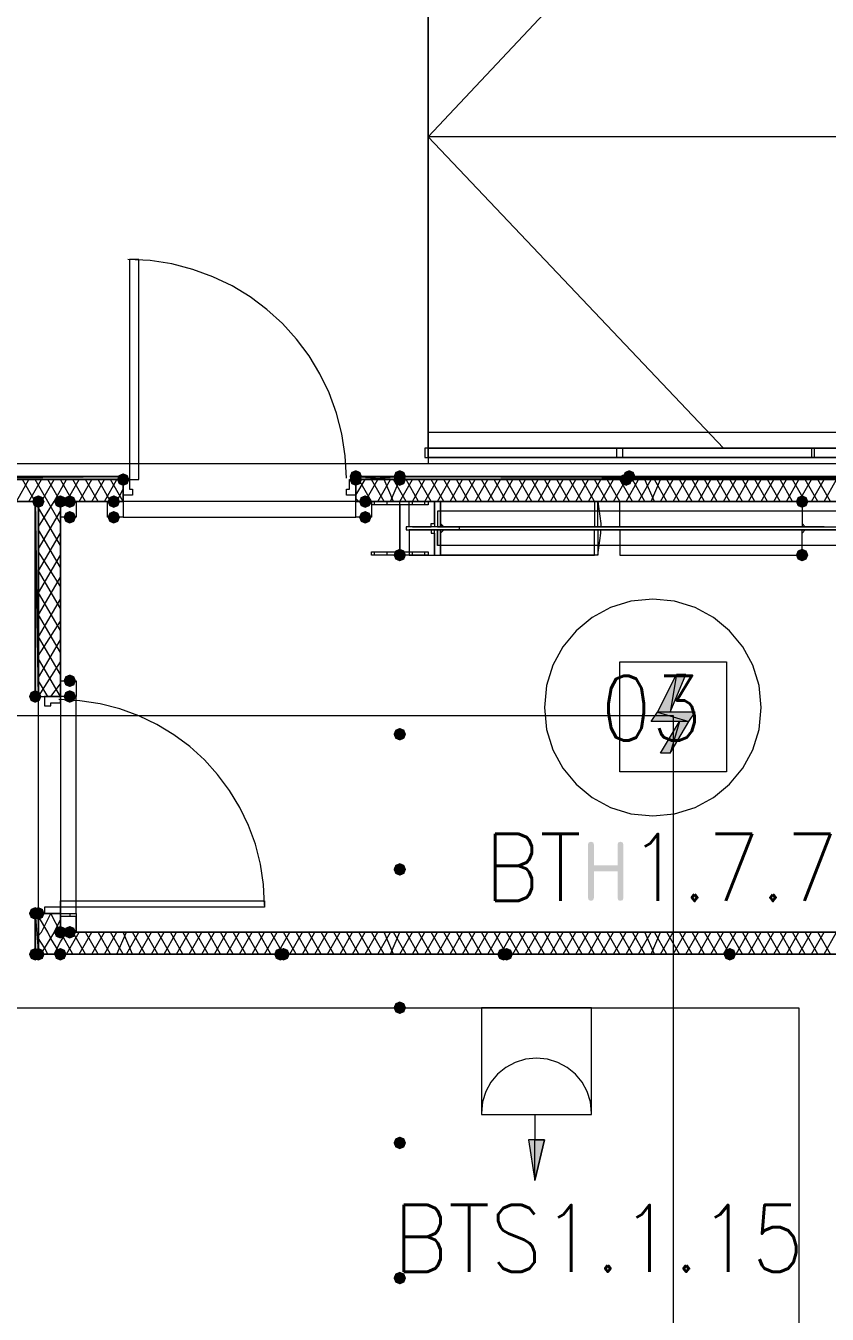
# Model space of a CAD drawing. Header units: millimetres. Extents: x 0 to 420, y 0 to 297.
# Drawn here: x 369.23 to 380.03, y 211.26 to 228.62 of the extents above; entities that cross this region are included whole.
import ezdxf

# ---------------------------------------------------------------- set-up
doc = ezdxf.new("R2010")
doc.units = ezdxf.units.MM
doc.styles.get("Standard").update_dxf_attribs({"font": 'STANDARD'})

msp = doc.modelspace()

# ---------------------------------------------------------------- hatches: boundary and pattern name
for color, points in [(254, [(373.761, 222.546333), (373.736129, 222.486537), (373.676333, 222.461667), (373.616537, 222.486537), (373.591667, 222.546333), (373.616537, 222.606129), (373.676333, 222.631), (373.736129, 222.606129)]), (254, [(374.353667, 222.546333), (374.328796, 222.486537), (374.269, 222.461667), (374.209204, 222.486537), (374.184333, 222.546333), (374.209204, 222.606129), (374.269, 222.631), (374.328796, 222.606129)]), (254, [(374.353667, 222.546333), (374.328796, 222.486537), (374.269, 222.461667), (374.209204, 222.486537), (374.184333, 222.546333), (374.209204, 222.606129), (374.269, 222.631), (374.328796, 222.606129)]), (254, [(377.444, 222.546333), (377.419129, 222.486537), (377.359333, 222.461667), (377.299537, 222.486537), (377.274667, 222.546333), (377.299537, 222.606129), (377.359333, 222.631), (377.419129, 222.606129)]), (254, [(370.628333, 222.504), (370.603462, 222.444204), (370.543667, 222.419333), (370.483871, 222.444204), (370.459, 222.504), (370.483871, 222.563796), (370.543667, 222.588667), (370.603462, 222.563796)]), (254, [(370.628333, 222.504), (370.603462, 222.444204), (370.543667, 222.419333), (370.483871, 222.444204), (370.459, 222.504), (370.483871, 222.563796), (370.543667, 222.588667), (370.603462, 222.563796)]), (254, [(373.761, 222.504), (373.736129, 222.444204), (373.676333, 222.419333), (373.616537, 222.444204), (373.591667, 222.504), (373.616537, 222.563796), (373.676333, 222.588667), (373.736129, 222.563796)]), (254, [(374.353667, 222.504), (374.328796, 222.444204), (374.269, 222.419333), (374.209204, 222.444204), (374.184333, 222.504), (374.209204, 222.563796), (374.269, 222.588667), (374.328796, 222.563796)]), (254, [(374.353667, 222.504), (374.328796, 222.444204), (374.269, 222.419333), (374.209204, 222.444204), (374.184333, 222.504), (374.209204, 222.563796), (374.269, 222.588667), (374.328796, 222.563796)]), (254, [(377.401667, 222.504), (377.376796, 222.444204), (377.317, 222.419333), (377.257204, 222.444204), (377.232333, 222.504), (377.257204, 222.563796), (377.317, 222.588667), (377.376796, 222.563796)]), (254, [(369.485333, 222.207667), (369.460462, 222.147871), (369.400667, 222.123), (369.340871, 222.147871), (369.316, 222.207667), (369.340871, 222.267462), (369.400667, 222.292333), (369.460462, 222.267463)]), (254, [(369.485333, 222.207667), (369.460462, 222.147871), (369.400667, 222.123), (369.340871, 222.147871), (369.316, 222.207667), (369.340871, 222.267462), (369.400667, 222.292333), (369.460462, 222.267463)]), (7, [(369.781667, 222.207667), (369.756796, 222.147871), (369.697, 222.123), (369.637204, 222.147871), (369.612333, 222.207667), (369.637204, 222.267462), (369.697, 222.292333), (369.756796, 222.267463)]), (7, [(369.908667, 222.207667), (369.883796, 222.147871), (369.824, 222.123), (369.764204, 222.147871), (369.739333, 222.207667), (369.764204, 222.267462), (369.824, 222.292333), (369.883796, 222.267463)]), (7, [(370.501333, 222.207667), (370.476462, 222.147871), (370.416667, 222.123), (370.356871, 222.147871), (370.332, 222.207667), (370.356871, 222.267462), (370.416667, 222.292333), (370.476462, 222.267463)]), (7, [(373.888, 222.207667), (373.863129, 222.147871), (373.803333, 222.123), (373.743538, 222.147871), (373.718667, 222.207667), (373.743537, 222.267462), (373.803333, 222.292333), (373.863129, 222.267463)]), (7, [(379.772333, 222.207667), (379.747462, 222.147871), (379.687667, 222.123), (379.627871, 222.147871), (379.603, 222.207667), (379.627871, 222.267462), (379.687667, 222.292333), (379.747462, 222.267463)]), (7, [(369.908667, 221.996), (369.883796, 221.936204), (369.824, 221.911333), (369.764204, 221.936204), (369.739333, 221.996), (369.764204, 222.055796), (369.824, 222.080667), (369.883796, 222.055796)]), (7, [(370.501333, 221.996), (370.476462, 221.936204), (370.416667, 221.911333), (370.356871, 221.936204), (370.332, 221.996), (370.356871, 222.055796), (370.416667, 222.080667), (370.476462, 222.055796)]), (7, [(373.888, 221.996), (373.863129, 221.936204), (373.803333, 221.911333), (373.743538, 221.936204), (373.718667, 221.996), (373.743537, 222.055796), (373.803333, 222.080667), (373.863129, 222.055796)]), (98, [(375.158, 221.869), (375.115667, 221.869)]), (7, [(374.353667, 221.488), (374.328796, 221.428204), (374.269, 221.403333), (374.209204, 221.428204), (374.184333, 221.488), (374.209204, 221.547796), (374.269, 221.572667), (374.328796, 221.547796)]), (7, [(379.772333, 221.488), (379.747462, 221.428204), (379.687667, 221.403333), (379.627871, 221.428204), (379.603, 221.488), (379.627871, 221.547796), (379.687667, 221.572667), (379.747462, 221.547796)]), (7, [(369.908667, 219.794667), (369.883796, 219.734871), (369.824, 219.71), (369.764204, 219.734871), (369.739333, 219.794667), (369.764204, 219.854462), (369.824, 219.879333), (369.883796, 219.854463)]), (254, [(369.443, 219.583), (369.418129, 219.523204), (369.358333, 219.498333), (369.298537, 219.523204), (369.273667, 219.583), (369.298537, 219.642796), (369.358333, 219.667667), (369.418129, 219.642796)]), (7, [(369.908667, 219.583), (369.883796, 219.523204), (369.824, 219.498333), (369.764204, 219.523204), (369.739333, 219.583), (369.764204, 219.642796), (369.824, 219.667667), (369.883796, 219.642796)]), (7, [(374.353667, 219.075), (374.328796, 219.015204), (374.269, 218.990333), (374.209204, 219.015204), (374.184333, 219.075), (374.209204, 219.134796), (374.269, 219.159667), (374.328796, 219.134796)]), (7, [(376.803707, 216.87102), (376.803707, 217.5876), (376.813698, 217.617365), (376.843946, 217.627287), (376.873712, 217.617365), (376.883634, 217.5876), (376.883634, 217.308685), (377.201685, 217.308685), (377.201685, 217.5876), (377.211607, 217.617365), (377.241372, 217.627287), (377.271414, 217.617365), (377.281611, 217.5876), (377.281611, 216.87102), (377.271414, 216.841254), (377.241372, 216.831332), (377.211607, 216.841254), (377.201685, 216.87102), (377.201685, 217.22931), (376.883634, 217.22931), (376.883634, 216.87102), (376.873712, 216.841254), (376.843946, 216.831332), (376.813698, 216.841254)]), (7, [(374.353667, 217.254667), (374.328796, 217.194871), (374.269, 217.17), (374.209204, 217.194871), (374.184333, 217.254667), (374.209204, 217.314462), (374.269, 217.339333), (374.328796, 217.314463)]), (254, [(369.443, 216.662), (369.418129, 216.602204), (369.358333, 216.577333), (369.298537, 216.602204), (369.273667, 216.662), (369.298537, 216.721796), (369.358333, 216.746667), (369.418129, 216.721796)]), (254, [(369.485333, 216.662), (369.460462, 216.602204), (369.400667, 216.577333), (369.340871, 216.602204), (369.316, 216.662), (369.340871, 216.721796), (369.400667, 216.746667), (369.460462, 216.721796)]), (7, [(369.781667, 216.408), (369.756796, 216.348204), (369.697, 216.323333), (369.637204, 216.348204), (369.612333, 216.408), (369.637204, 216.467796), (369.697, 216.492667), (369.756796, 216.467796)]), (7, [(369.781667, 216.408), (369.756796, 216.348204), (369.697, 216.323333), (369.637204, 216.348204), (369.612333, 216.408), (369.637204, 216.467796), (369.697, 216.492667), (369.756796, 216.467796)]), (7, [(369.908667, 216.408), (369.883796, 216.348204), (369.824, 216.323333), (369.764204, 216.348204), (369.739333, 216.408), (369.764204, 216.467796), (369.824, 216.492667), (369.883796, 216.467796)]), (254, [(369.443, 216.111667), (369.418129, 216.051871), (369.358333, 216.027), (369.298537, 216.051871), (369.273667, 216.111667), (369.298537, 216.171462), (369.358333, 216.196333), (369.418129, 216.171463)]), (254, [(369.443, 216.111667), (369.418129, 216.051871), (369.358333, 216.027), (369.298537, 216.051871), (369.273667, 216.111667), (369.298537, 216.171462), (369.358333, 216.196333), (369.418129, 216.171463)]), (254, [(369.485333, 216.111667), (369.460462, 216.051871), (369.400667, 216.027), (369.340871, 216.051871), (369.316, 216.111667), (369.340871, 216.171462), (369.400667, 216.196333), (369.460462, 216.171463)]), (254, [(369.781667, 216.111667), (369.756796, 216.051871), (369.697, 216.027), (369.637204, 216.051871), (369.612333, 216.111667), (369.637204, 216.171462), (369.697, 216.196333), (369.756796, 216.171463)]), (254, [(369.781667, 216.111667), (369.756796, 216.051871), (369.697, 216.027), (369.637204, 216.051871), (369.612333, 216.111667), (369.637204, 216.171462), (369.697, 216.196333), (369.756796, 216.171463)]), (254, [(372.745, 216.111667), (372.720129, 216.051871), (372.660333, 216.027), (372.600537, 216.051871), (372.575667, 216.111667), (372.600537, 216.171462), (372.660333, 216.196333), (372.720129, 216.171463)]), (254, [(372.787333, 216.111667), (372.762462, 216.051871), (372.702667, 216.027), (372.642871, 216.051871), (372.618, 216.111667), (372.642871, 216.171462), (372.702667, 216.196333), (372.762462, 216.171463)]), (254, [(375.750667, 216.111667), (375.725796, 216.051871), (375.666, 216.027), (375.606204, 216.051871), (375.581333, 216.111667), (375.606204, 216.171462), (375.666, 216.196333), (375.725796, 216.171463)]), (254, [(375.793, 216.111667), (375.768129, 216.051871), (375.708333, 216.027), (375.648537, 216.051871), (375.623667, 216.111667), (375.648537, 216.171462), (375.708333, 216.196333), (375.768129, 216.171463)]), (254, [(378.798667, 216.111667), (378.773796, 216.051871), (378.714, 216.027), (378.654204, 216.051871), (378.629333, 216.111667), (378.654204, 216.171462), (378.714, 216.196333), (378.773796, 216.171463)]), (254, [(378.798667, 216.111667), (378.773796, 216.051871), (378.714, 216.027), (378.654204, 216.051871), (378.629333, 216.111667), (378.654204, 216.171462), (378.714, 216.196333), (378.773796, 216.171463)]), (7, [(374.353667, 215.392), (374.328796, 215.332204), (374.269, 215.307333), (374.209204, 215.332204), (374.184333, 215.392), (374.209204, 215.451796), (374.269, 215.476667), (374.328796, 215.451796)]), (7, [(374.353667, 213.571667), (374.328796, 213.511871), (374.269, 213.487), (374.209204, 213.511871), (374.184333, 213.571667), (374.209204, 213.631462), (374.269, 213.656333), (374.328796, 213.631463)]), (7, [(374.353667, 211.751333), (374.328796, 211.691537), (374.269, 211.666667), (374.209204, 211.691537), (374.184333, 211.751333), (374.209204, 211.811129), (374.269, 211.836), (374.328796, 211.811129)])]:
    msp.add_hatch(color=color).paths.add_polyline_path(points, flags=0)
h = msp.add_hatch(color=7)
h.paths.add_polyline_path([(370.543667, 222.546333), (365.675333, 222.546333), (370.543667, 222.504)], flags=0)
h.paths.add_polyline_path([(365.675333, 222.546333), (370.543667, 222.504), (365.675333, 222.504)], flags=0)
h = msp.add_hatch(color=7)
h.paths.add_polyline_path([(374.269, 222.546333), (373.676333, 222.546333), (374.269, 222.504)], flags=0)
h.paths.add_polyline_path([(373.676333, 222.546333), (374.269, 222.504), (373.676333, 222.504)], flags=0)
h = msp.add_hatch(color=7)
h.paths.add_polyline_path([(386.503333, 222.546333), (374.269, 222.546333), (386.503333, 222.504)], flags=0)
h.paths.add_polyline_path([(374.269, 222.546333), (386.503333, 222.504), (374.269, 222.504)], flags=0)
h = msp.add_hatch(color=7)
h.paths.add_polyline_path([(369.400667, 222.207667), (369.358333, 222.207667), (369.400667, 219.583)], flags=0)
h.paths.add_polyline_path([(369.358333, 222.207667), (369.400667, 219.583), (369.358333, 219.583)], flags=0)
h = msp.add_hatch(color=98)
h.paths.add_polyline_path([(374.819333, 222.207667), (374.819333, 221.953667)], flags=0)
h.paths.add_polyline_path([(374.819333, 221.953667), (374.819333, 222.207667)], flags=0)
h = msp.add_hatch(color=98)
h.paths.add_polyline_path([(374.819333, 221.953667), (374.819333, 221.911333)], flags=0)
h.paths.add_polyline_path([(374.819333, 221.911333), (374.819333, 221.953667)], flags=0)
h = msp.add_hatch(color=98)
h.paths.add_polyline_path([(374.861667, 221.869), (374.819333, 221.911333)], flags=0)
h.paths.add_polyline_path([(374.819333, 221.911333), (374.861667, 221.869), (374.819333, 221.869)], flags=0)
h = msp.add_hatch(color=98)
h.paths.add_polyline_path([(375.115667, 221.869), (374.819333, 221.869)], flags=0)
h.paths.add_polyline_path([(375.115667, 221.869), (374.819333, 221.869), (374.861667, 221.869)], flags=0)
h = msp.add_hatch(color=98)
h.paths.add_polyline_path([(374.819333, 221.869), (375.158, 221.869)], flags=0)
h.paths.add_polyline_path([(375.158, 221.869), (374.819333, 221.869)], flags=0)
h.paths.add_polyline_path([(375.158, 221.869), (374.819333, 221.869)], flags=0)
h.paths.add_polyline_path([(374.819333, 221.869), (375.158, 221.869)], flags=0)
h.paths.add_polyline_path([(375.158, 221.869), (374.819333, 221.869)], flags=0)
h.paths.add_polyline_path([(375.158, 221.869), (374.819333, 221.869)], flags=0)
h.paths.add_polyline_path([(374.819333, 221.869), (375.158, 221.869)], flags=0)
h.paths.add_polyline_path([(375.158, 221.869), (374.819333, 221.869)], flags=0)
h.paths.add_polyline_path([(375.158, 221.869), (374.819333, 221.869)], flags=0)
h.paths.add_polyline_path([(374.819333, 221.869), (375.158, 221.869)], flags=0)
h.paths.add_polyline_path([(375.158, 221.869), (374.819333, 221.869)], flags=0)
h.paths.add_polyline_path([(375.158, 221.869), (374.819333, 221.869)], flags=0)
h = msp.add_hatch(color=98)
h.paths.add_polyline_path([(374.819333, 221.826667), (375.158, 221.826667)], flags=0)
h.paths.add_polyline_path([(375.158, 221.826667), (374.819333, 221.826667)], flags=0)
h.paths.add_polyline_path([(375.158, 221.826667), (374.819333, 221.826667)], flags=0)
h.paths.add_polyline_path([(374.819333, 221.826667), (375.158, 221.826667)], flags=0)
h.paths.add_polyline_path([(375.158, 221.826667), (374.819333, 221.826667)], flags=0)
h.paths.add_polyline_path([(375.158, 221.826667), (374.819333, 221.826667)], flags=0)
h.paths.add_polyline_path([(374.819333, 221.826667), (375.158, 221.826667)], flags=0)
h.paths.add_polyline_path([(375.158, 221.826667), (374.819333, 221.826667)], flags=0)
h.paths.add_polyline_path([(375.158, 221.826667), (374.819333, 221.826667)], flags=0)
h.paths.add_polyline_path([(374.819333, 221.826667), (375.158, 221.826667)], flags=0)
h.paths.add_polyline_path([(375.158, 221.826667), (374.819333, 221.826667)], flags=0)
h.paths.add_polyline_path([(375.158, 221.826667), (374.819333, 221.826667)], flags=0)
h = msp.add_hatch(color=98)
h.paths.add_polyline_path([(374.861667, 221.826667), (374.819333, 221.826667)], flags=0)
h.paths.add_polyline_path([(374.861667, 221.826667), (374.819333, 221.826667), (375.115667, 221.826667)], flags=0)
h = msp.add_hatch(color=98)
h.paths.add_polyline_path([(374.819333, 221.784333), (374.819333, 221.742)], flags=0)
h.paths.add_polyline_path([(374.819333, 221.742), (374.819333, 221.784333)], flags=0)
h = msp.add_hatch(color=98)
h.paths.add_polyline_path([(375.115667, 221.869), (375.158, 221.869)], flags=0)
h.paths.add_polyline_path([(375.158, 221.869), (375.115667, 221.869)], flags=0)
h = msp.add_hatch(color=98)
h.paths.add_polyline_path([(375.115667, 221.826667), (375.158, 221.826667)], flags=0)
h.paths.add_polyline_path([(375.158, 221.826667), (375.115667, 221.826667)], flags=0)
h.paths.add_polyline_path([(375.158, 221.826667), (375.115667, 221.826667)], flags=0)
h = msp.add_hatch(color=98)
h.paths.add_polyline_path([(374.819333, 221.742), (374.819333, 221.488)], flags=0)
h.paths.add_polyline_path([(374.819333, 221.488), (374.819333, 221.742)], flags=0)
h = msp.add_hatch(color=1)
h.paths.add_polyline_path([(378.121334, 219.879332), (377.994334, 219.879332), (377.909667, 219.371332)], flags=0)
h.paths.add_polyline_path([(377.994334, 219.879332), (377.909667, 219.371332), (377.740334, 219.371332)], flags=0)
h = msp.add_hatch(color=1)
h.paths.add_polyline_path([(378.248334, 219.371332), (377.740334, 219.371332), (378.163667, 219.244332)], flags=0)
h.paths.add_polyline_path([(377.740334, 219.371332), (378.163667, 219.244332), (377.655667, 219.244332)], flags=0)
h = msp.add_hatch(color=1)
h.paths.add_polyline_path([(378.163667, 219.244332), (378.036667, 219.244332), (377.909667, 218.820999)], flags=0)
h.paths.add_polyline_path([(378.036667, 219.244332), (377.909667, 218.820999), (377.782667, 218.820999)], flags=0)
h = msp.add_hatch(color=7)
h.paths.add_polyline_path([(369.400667, 216.662), (369.358333, 216.662), (369.400667, 216.111667)], flags=0)
h.paths.add_polyline_path([(369.358333, 216.662), (369.400667, 216.111667), (369.358333, 216.111667)], flags=0)
h = msp.add_hatch(color=7)
h.paths.add_polyline_path([(369.697, 216.111667), (386.207, 216.111667)], flags=0)
h.paths.add_polyline_path([(386.207, 216.111667), (369.697, 216.111667)], flags=0)
h = msp.add_hatch(color=6)
h.paths.add_polyline_path([(376.216333, 213.614), (376.089333, 213.063667), (376.089333, 213.614)], flags=0)
h.paths.add_polyline_path([(376.089333, 213.063667), (376.089333, 213.614), (376.004667, 213.614)], flags=0)

# ---------------------------------------------------------------- linework, layer by layer
at = {"color": 7, "lineweight": 0}
for points in [[(113.03, 231.351667), (374.65, 231.351667), (374.65, 222.715667), (113.03, 222.715667)], [(370.628333, 225.467333), (370.628333, 222.504), (370.755333, 222.504), (370.755333, 225.467333)], [(374.65, 223.054333), (374.65, 222.927333), (400.727333, 222.927333), (400.727333, 223.139), (374.65, 223.139)], [(374.65, 222.800333), (374.65, 222.842667), (374.65, 222.885), (374.65, 222.927333), (374.607667, 222.927333), (374.607667, 222.885), (374.607667, 222.842667), (374.607667, 222.800333)], [(374.65, 222.927333), (400.727333, 222.927333), (400.727333, 222.800333), (374.65, 222.800333), (374.65, 222.927333), (400.727333, 222.927333), (400.727333, 222.800333), (374.65, 222.800333), (374.65, 222.927333), (400.727333, 222.927333), (400.727333, 222.800333), (374.65, 222.800333), (374.65, 222.927333), (400.727333, 222.927333), (400.727333, 222.800333), (374.65, 222.800333), (374.65, 222.927333), (374.65, 222.800333), (400.727333, 222.800333), (400.727333, 222.927333)], [(377.19, 222.927333), (377.19, 222.800333), (377.274667, 222.800333), (377.274667, 222.927333)], [(379.814667, 222.927333), (379.814667, 222.800333), (379.857, 222.800333), (379.857, 222.927333)], [(100.922667, 105.029), (386.715, 105.029), (386.715, 222.715667), (100.922667, 222.715667)], [(370.543667, 222.546333), (365.675333, 222.546333), (370.543667, 222.504)], [(365.675333, 222.546333), (370.543667, 222.504), (365.675333, 222.504)], [(365.675333, 222.504), (365.675333, 222.546333), (370.543667, 222.546333), (370.543667, 222.504), (365.675333, 222.504), (370.543667, 222.504), (370.543667, 222.546333), (365.675333, 222.546333)], [(370.543667, 222.292333), (370.543667, 222.504), (370.628333, 222.504), (370.628333, 222.377), (370.670667, 222.377), (370.670667, 222.292333)], [(373.549333, 222.292333), (373.549333, 222.377), (373.591667, 222.377), (373.591667, 222.504), (373.676333, 222.504), (373.676333, 222.292333)], [(374.269, 222.546333), (373.676333, 222.546333), (374.269, 222.504)], [(373.676333, 222.546333), (374.269, 222.504), (373.676333, 222.504)], [(373.676333, 222.504), (373.676333, 222.546333), (374.269, 222.546333), (374.269, 222.504), (373.676333, 222.504), (374.269, 222.504), (374.269, 222.546333), (373.676333, 222.546333)], [(386.503333, 222.546333), (374.269, 222.546333), (386.503333, 222.504)], [(374.269, 222.546333), (386.503333, 222.504), (374.269, 222.504)], [(357.039333, 222.207667), (357.039333, 187.706), (386.207, 187.706), (386.207, 216.111667), (369.400667, 216.111667), (369.400667, 222.207667)], [(369.400667, 222.207667), (369.358333, 222.207667), (369.400667, 219.583)], [(369.358333, 222.207667), (369.400667, 219.583), (369.358333, 219.583)], [(369.400667, 219.583), (369.400667, 222.207667), (369.358333, 222.207667), (369.358333, 219.583)], [(369.400667, 219.583), (369.400667, 222.207667), (369.358333, 222.207667), (369.358333, 219.583)], [(369.697, 222.207667), (369.908667, 222.207667), (369.908667, 221.996), (369.697, 221.996), (369.697, 222.207667), (369.908667, 222.207667), (369.908667, 221.996), (369.697, 221.996)], [(370.543667, 221.996), (370.332, 221.996), (370.332, 222.207667), (370.543667, 222.207667), (370.543667, 221.996), (370.332, 221.996), (370.332, 222.207667), (370.543667, 222.207667)], [(373.888, 221.996), (373.676333, 221.996), (373.676333, 222.207667), (373.888, 222.207667), (373.888, 221.996), (373.676333, 221.996), (373.676333, 222.207667), (373.888, 222.207667)], [(374.65, 221.488), (373.888, 221.488), (373.888, 221.530333), (374.269, 221.530333), (374.269, 222.165333), (373.888, 222.165333), (373.888, 222.207667), (374.65, 222.207667), (374.65, 222.165333), (374.269, 222.165333), (374.269, 221.530333), (374.65, 221.530333)], [(377.232333, 222.207667), (379.687667, 222.207667), (379.687667, 221.869), (377.232333, 221.869)], [(374.353667, 221.826667), (375.073333, 221.826667), (375.073333, 221.869), (374.353667, 221.869)], [(374.777, 221.826667), (385.360333, 221.826667)], [(377.232333, 221.488), (379.687667, 221.488), (379.687667, 221.826667), (377.232333, 221.826667)], [(369.697, 219.794667), (369.908667, 219.794667), (369.908667, 219.583), (369.697, 219.583), (369.697, 219.794667), (369.908667, 219.794667), (369.908667, 219.583), (369.697, 219.583)], [(369.485333, 219.456), (369.57, 219.456), (369.57, 219.498333), (369.697, 219.498333), (369.697, 219.583), (369.485333, 219.583)], [(369.697, 219.583), (369.485333, 219.583)], [(369.485333, 216.662), (369.697, 216.662), (369.697, 216.746667), (369.57, 216.746667), (369.485333, 216.746667)], [(372.448667, 216.746667), (369.697, 216.746667), (369.697, 216.831333), (372.448667, 216.831333)], [(369.400667, 216.662), (369.358333, 216.662), (369.400667, 216.111667)], [(369.358333, 216.662), (369.400667, 216.111667), (369.358333, 216.111667)], [(369.358333, 216.662), (369.400667, 216.662), (369.400667, 216.111667), (369.358333, 216.111667), (369.358333, 216.662), (369.358333, 216.111667), (369.400667, 216.111667), (369.400667, 216.662)], [(369.697, 216.662), (369.485333, 216.662)], [(369.697, 216.662), (369.908667, 216.662), (369.908667, 216.408), (369.697, 216.408)], [(369.697, 216.619667), (369.697, 216.408), (369.908667, 216.408), (369.908667, 216.619667)], [(369.697, 216.111667), (386.207, 216.111667)], [(386.207, 216.111667), (369.697, 216.111667)], [(386.207, 216.111667), (369.697, 216.111667)], [(386.207, 216.111667), (369.697, 216.111667)]]:
    msp.add_lwpolyline(points, close=True, dxfattribs=at)
for points in [[(374.861667, 231.351667), (374.65, 231.351667), (374.65, 227.118333)], [(400.727333, 222.927333), (374.65, 222.927333), (374.65, 231.351667), (400.727333, 231.351667)], [(374.65, 227.118333), (378.629333, 231.351667)], [(374.65, 228.6), (374.65, 228.515333), (374.65, 228.388333)], [(374.65, 227.118333), (374.65, 222.927333), (374.734667, 222.927333)], [(400.727333, 227.118333), (374.65, 227.118333), (378.629333, 222.927333)], [(374.65, 225.679), (374.65, 225.763667), (374.65, 225.890667)], [(373.549333, 222.525167), (373.534143, 222.825988), (373.489559, 223.118118), (373.41706, 223.40008), (373.318125, 223.670394), (373.194231, 223.927582), (373.04686, 224.170164), (372.877488, 224.396662), (372.687596, 224.605596), (372.478662, 224.795488), (372.252164, 224.96486), (372.009582, 225.112231), (371.752394, 225.236125), (371.48208, 225.33506), (371.200118, 225.407559), (370.907988, 225.452143), (370.607167, 225.467333)], [(374.734667, 222.927333), (374.861667, 222.927333)], [(365.675333, 222.504), (370.543667, 222.504), (365.675333, 222.504), (370.543667, 222.546333)], [(370.543667, 222.504), (365.675333, 222.504)], [(369.104333, 222.207667), (369.273667, 222.504)], [(369.358333, 222.207667), (369.189, 222.504)], [(369.273667, 222.207667), (369.443, 222.504)], [(369.527667, 222.207667), (369.358333, 222.504)], [(369.443, 222.207667), (369.612333, 222.504)], [(369.697, 222.207667), (369.527667, 222.504)], [(369.612333, 222.207667), (369.781667, 222.504)], [(369.866333, 222.207667), (369.697, 222.504)], [(369.781667, 222.207667), (369.951, 222.504)], [(370.035667, 222.207667), (369.866333, 222.504)], [(369.951, 222.207667), (370.120333, 222.504)], [(370.205, 222.207667), (370.035667, 222.504)], [(370.120333, 222.207667), (370.289667, 222.504)], [(370.374333, 222.207667), (370.205, 222.504)], [(370.289667, 222.207667), (370.459, 222.504)], [(370.543667, 222.207667), (370.374333, 222.504)], [(370.543667, 222.461667), (370.543667, 222.504)], [(370.543667, 222.504), (370.543667, 222.292333), (370.543667, 222.207667)], [(370.543667, 222.207667), (370.543667, 222.292333), (370.543667, 222.504), (370.543667, 222.292333)], [(373.676333, 222.504), (374.269, 222.504), (373.676333, 222.504), (374.269, 222.546333)], [(373.676333, 222.292333), (373.803333, 222.504)], [(373.676333, 222.504), (373.676333, 222.292333), (373.676333, 222.207667)], [(373.676333, 222.207667), (373.676333, 222.292333), (373.676333, 222.504), (373.676333, 222.292333)], [(386.207, 222.504), (373.676333, 222.504)], [(373.888, 222.207667), (373.718667, 222.504)], [(373.803333, 222.207667), (373.972667, 222.504)], [(374.057333, 222.207667), (373.888, 222.504)], [(373.972667, 222.207667), (374.142, 222.504)], [(374.184333, 222.207667), (374.057333, 222.504)], [(374.142, 222.207667), (374.269, 222.504)], [(374.353667, 222.207667), (374.184333, 222.504)], [(374.269, 222.546333), (386.503333, 222.546333), (374.269, 222.504), (386.503333, 222.504)], [(386.503333, 222.504), (374.269, 222.504), (374.269, 222.546333), (386.545667, 222.546333), (386.545667, 222.504)], [(386.503333, 222.504), (374.269, 222.504), (374.269, 222.546333), (386.545667, 222.546333), (386.545667, 222.504)], [(374.269, 222.207667), (374.438333, 222.504)], [(374.523, 222.207667), (374.353667, 222.504)], [(374.438333, 222.207667), (374.607667, 222.504)], [(374.692333, 222.207667), (374.523, 222.504)], [(374.607667, 222.207667), (374.777, 222.504)], [(374.861667, 222.207667), (374.692333, 222.504)], [(374.777, 222.207667), (374.946333, 222.504)], [(375.031, 222.207667), (374.861667, 222.504)], [(374.946333, 222.207667), (375.115667, 222.504)], [(375.200333, 222.207667), (375.031, 222.504)], [(375.115667, 222.207667), (375.285, 222.504)], [(375.369667, 222.207667), (375.200333, 222.504)], [(375.285, 222.207667), (375.454333, 222.504)], [(375.539, 222.207667), (375.369667, 222.504)], [(375.454333, 222.207667), (375.623667, 222.504)], [(375.708333, 222.207667), (375.539, 222.504)], [(375.623667, 222.207667), (375.793, 222.504)], [(375.877667, 222.207667), (375.708333, 222.504)], [(375.793, 222.207667), (375.962333, 222.504)], [(376.047, 222.207667), (375.877667, 222.504)], [(375.962333, 222.207667), (376.131667, 222.504)], [(376.216333, 222.207667), (376.047, 222.504)], [(376.131667, 222.207667), (376.301, 222.504)], [(376.385667, 222.207667), (376.216333, 222.504)], [(376.301, 222.207667), (376.470333, 222.504)], [(376.555, 222.207667), (376.385667, 222.504)], [(376.470333, 222.207667), (376.639667, 222.504)], [(376.724333, 222.207667), (376.555, 222.504)], [(376.639667, 222.207667), (376.809, 222.504)], [(376.893667, 222.207667), (376.724333, 222.504)], [(376.809, 222.207667), (376.978333, 222.504)], [(377.063, 222.207667), (376.893667, 222.504)], [(376.978333, 222.207667), (377.147667, 222.504)], [(377.232333, 222.207667), (377.063, 222.504)], [(377.147667, 222.207667), (377.317, 222.504)], [(377.401667, 222.207667), (377.232333, 222.504)], [(377.317, 222.207667), (377.486333, 222.504)], [(377.571, 222.207667), (377.401667, 222.504)], [(377.486333, 222.207667), (377.655667, 222.504)], [(377.698, 222.207667), (377.571, 222.504)], [(377.655667, 222.207667), (377.782667, 222.504)], [(377.867333, 222.207667), (377.698, 222.504)], [(377.782667, 222.207667), (377.952, 222.504)], [(378.036667, 222.207667), (377.867333, 222.504)], [(377.952, 222.207667), (378.121333, 222.504)], [(378.206, 222.207667), (378.036667, 222.504)], [(378.121333, 222.207667), (378.290667, 222.504)], [(378.375333, 222.207667), (378.206, 222.504)], [(378.290667, 222.207667), (378.46, 222.504)], [(378.544667, 222.207667), (378.375333, 222.504)], [(378.46, 222.207667), (378.629333, 222.504)], [(378.714, 222.207667), (378.544667, 222.504)], [(378.629333, 222.207667), (378.798667, 222.504)], [(378.883333, 222.207667), (378.714, 222.504)], [(378.798667, 222.207667), (378.968, 222.504)], [(379.052667, 222.207667), (378.883333, 222.504)], [(378.968, 222.207667), (379.137333, 222.504)], [(379.222, 222.207667), (379.052667, 222.504)], [(379.137333, 222.207667), (379.306667, 222.504)], [(379.391333, 222.207667), (379.222, 222.504)], [(379.306667, 222.207667), (379.476, 222.504)], [(379.560667, 222.207667), (379.391333, 222.504)], [(379.476, 222.207667), (379.645333, 222.504)], [(379.73, 222.207667), (379.560667, 222.504)], [(379.645333, 222.207667), (379.814667, 222.504)], [(379.899333, 222.207667), (379.73, 222.504)], [(379.814667, 222.207667), (379.984, 222.504)], [(380.068667, 222.207667), (379.899333, 222.504)], [(379.984, 222.207667), (380.153333, 222.504)], [(370.459, 222.207667), (370.543667, 222.377)], [(365.802333, 222.207667), (369.400667, 222.207667)], [(369.400667, 219.583), (369.400667, 222.207667), (369.400667, 219.583), (369.358333, 222.207667)], [(369.400667, 222.165333), (369.443, 222.207667)], [(369.400667, 221.869), (369.612333, 222.207667)], [(369.400667, 222.207667), (369.400667, 219.583)], [(369.697, 221.615), (369.400667, 222.123)], [(369.697, 221.911333), (369.527667, 222.207667)], [(369.697, 219.583), (369.697, 222.207667)], [(369.697, 222.207667), (370.543667, 222.207667)], [(372.11, 222.207667), (370.543667, 222.207667), (370.543667, 222.080667)], [(373.676333, 222.080667), (373.676333, 222.207667), (372.11, 222.207667)], [(373.718667, 222.207667), (373.676333, 222.25)], [(373.676333, 222.207667), (386.207, 222.207667)], [(373.930333, 222.165333), (373.930333, 222.207667)], [(374.099667, 222.165333), (374.099667, 222.207667)], [(374.269, 221.488), (374.269, 222.207667)], [(374.819333, 221.869), (374.396, 221.869), (374.396, 222.207667), (374.819333, 222.207667)], [(374.438333, 222.165333), (374.438333, 222.207667)], [(374.734667, 222.207667), (376.893667, 222.207667), (376.893667, 221.869), (374.734667, 221.869), (374.438333, 221.869), (374.692333, 221.869), (374.692333, 221.911333), (374.734667, 221.911333), (374.734667, 222.207667), (374.734667, 221.869)], [(374.607667, 222.165333), (374.607667, 222.207667)], [(376.936, 222.207667), (374.819333, 222.207667)], [(376.936, 221.869), (376.936, 222.207667), (376.978333, 221.911333)], [(379.687667, 222.207667), (379.687667, 221.911333), (379.73, 221.869), (379.984, 221.869)], [(369.400667, 221.572667), (369.697, 222.080667)], [(370.543667, 222.080667), (370.543667, 221.996), (372.11, 221.996)], [(372.11, 221.996), (373.676333, 221.996), (373.676333, 222.080667)], [(385.360333, 222.080667), (385.360333, 221.869), (385.360333, 221.911333), (385.360333, 222.080667), (374.777, 222.080667), (374.777, 221.869), (385.360333, 221.869)], [(369.697, 221.318667), (369.400667, 221.826667)], [(369.400667, 221.276333), (369.697, 221.784333)], [(374.819333, 221.826667), (374.396, 221.826667), (374.396, 221.488), (374.819333, 221.488)], [(374.734667, 221.488), (376.893667, 221.488), (376.893667, 221.826667), (374.734667, 221.826667), (374.438333, 221.826667), (374.692333, 221.826667), (374.692333, 221.784333), (374.734667, 221.784333), (374.734667, 221.488), (374.734667, 221.826667)], [(385.360333, 221.826667), (385.360333, 221.784333), (385.360333, 221.615), (374.777, 221.615), (374.777, 221.784333), (374.777, 221.826667), (374.777, 221.784333), (374.777, 221.615)], [(376.936, 221.869), (374.819333, 221.869)], [(376.936, 221.826667), (374.819333, 221.826667)], [(375.158, 221.869), (374.861667, 221.869)], [(375.158, 221.826667), (374.861667, 221.826667)], [(376.978333, 221.911333), (376.978333, 221.869), (377.274667, 221.869), (376.936, 221.869)], [(376.936, 221.826667), (376.936, 221.488), (376.978333, 221.784333)], [(376.978333, 221.784333), (376.978333, 221.826667), (377.274667, 221.826667), (376.936, 221.826667)], [(377.274667, 221.869), (376.978333, 221.869)], [(377.274667, 221.826667), (376.978333, 221.826667)], [(379.984, 221.869), (379.687667, 221.869)], [(379.984, 221.826667), (379.687667, 221.826667)], [(379.687667, 221.488), (379.687667, 221.784333), (379.73, 221.826667), (379.984, 221.826667)], [(369.697, 221.064667), (369.400667, 221.530333)], [(369.400667, 220.98), (369.697, 221.488)], [(373.930333, 221.488), (373.930333, 221.530333)], [(374.099667, 221.488), (374.099667, 221.530333)], [(374.438333, 221.488), (374.438333, 221.530333)], [(374.607667, 221.488), (374.607667, 221.530333)], [(376.936, 221.488), (374.819333, 221.488)], [(369.697, 220.768333), (369.400667, 221.276333)], [(369.400667, 220.683667), (369.697, 221.191667)], [(369.697, 220.472), (369.400667, 220.98)], [(369.400667, 220.387333), (369.697, 220.895333)], [(379.137333, 219.434833), (379.107661, 219.729177), (379.022561, 220.003329), (378.887905, 220.251416), (378.709566, 220.467566), (378.493416, 220.645905), (378.245329, 220.780561), (377.971177, 220.865661), (377.676833, 220.895333), (377.38249, 220.865661), (377.108338, 220.780561), (376.860251, 220.645905), (376.644101, 220.467566), (376.465762, 220.251416), (376.331106, 220.003329), (376.246005, 219.729177), (376.216333, 219.434833)], [(369.697, 220.175667), (369.400667, 220.683667)], [(369.400667, 220.133333), (369.697, 220.599)], [(369.697, 219.879333), (369.400667, 220.387333)], [(369.400667, 219.837), (369.697, 220.345)], [(369.697, 219.583), (369.400667, 220.091)], [(369.400667, 219.583), (369.697, 220.048667)], [(377.232334, 220.048666), (378.671667, 220.048666)], [(369.527667, 219.583), (369.400667, 219.794667)], [(369.57, 219.583), (369.697, 219.752333)], [(369.400667, 219.583), (369.485333, 219.583), (369.697, 219.583)], [(369.400667, 219.583), (369.485333, 219.583)], [(372.448667, 216.767833), (372.434351, 217.051342), (372.392333, 217.32666), (372.324007, 217.592395), (372.230766, 217.847151), (372.114004, 218.089537), (371.975114, 218.318157), (371.815491, 218.531619), (371.636528, 218.728528), (371.439619, 218.907491), (371.226157, 219.067114), (370.997537, 219.206004), (370.755151, 219.322766), (370.500395, 219.416007), (370.23466, 219.484333), (369.959342, 219.526351), (369.675833, 219.540667)], [(369.824, 219.583), (369.697, 219.583), (369.697, 218.101333)], [(369.908667, 218.101333), (369.908667, 219.583), (369.824, 219.583)], [(376.216333, 219.434833), (376.246005, 219.14049), (376.331106, 218.866338), (376.465762, 218.618251), (376.644101, 218.402101), (376.860251, 218.223762), (377.108338, 218.089106), (377.38249, 218.004005), (377.676833, 217.974333), (377.971177, 218.004005), (378.245329, 218.089106), (378.493416, 218.223762), (378.709566, 218.402101), (378.887905, 218.618251), (379.022561, 218.866338), (379.107661, 219.14049), (379.137333, 219.434833)], [(369.697, 218.101333), (369.697, 216.662), (369.824, 216.662)], [(369.824, 216.662), (369.908667, 216.662), (369.908667, 218.101333)], [(369.358333, 216.111667), (369.358333, 216.662), (369.400667, 216.111667), (369.400667, 216.662)], [(369.400667, 216.619667), (369.400667, 216.662)], [(369.400667, 216.662), (369.485333, 216.662), (369.697, 216.662)], [(369.400667, 216.662), (369.485333, 216.662)], [(369.400667, 216.662), (369.400667, 216.111667)], [(369.527667, 216.408), (369.400667, 216.619667)], [(369.443, 216.408), (369.57, 216.662)], [(369.697, 216.408), (369.57, 216.662)], [(369.612333, 216.408), (369.697, 216.577333)], [(369.697, 216.408), (369.697, 216.662)], [(369.824, 216.662), (369.824, 216.619667)], [(369.400667, 216.365667), (369.443, 216.408)], [(369.612333, 216.408), (369.485333, 216.196333), (369.400667, 216.323333)], [(369.57, 216.323333), (369.527667, 216.408)], [(369.697, 216.281), (369.781667, 216.408)], [(369.866333, 216.111667), (369.697, 216.408)], [(386.207, 216.408), (369.697, 216.408)], [(369.781667, 216.111667), (369.951, 216.408)], [(370.035667, 216.111667), (369.866333, 216.408)], [(369.951, 216.111667), (370.120333, 216.408)], [(370.205, 216.111667), (370.035667, 216.408)], [(370.120333, 216.111667), (370.289667, 216.408)], [(370.374333, 216.111667), (370.205, 216.408)], [(370.289667, 216.111667), (370.459, 216.408)], [(370.543667, 216.111667), (370.374333, 216.408)], [(370.459, 216.111667), (370.586, 216.408)], [(370.670667, 216.111667), (370.543667, 216.408)], [(370.586, 216.111667), (370.755333, 216.408)], [(370.84, 216.111667), (370.670667, 216.408)], [(370.755333, 216.111667), (370.924667, 216.408)], [(371.009333, 216.111667), (370.84, 216.408)], [(370.924667, 216.111667), (371.094, 216.408)], [(371.178667, 216.111667), (371.009333, 216.408)], [(371.094, 216.111667), (371.263333, 216.408)], [(371.348, 216.111667), (371.178667, 216.408)], [(371.263333, 216.111667), (371.432667, 216.408)], [(371.517333, 216.111667), (371.348, 216.408)], [(371.432667, 216.111667), (371.602, 216.408)], [(371.686667, 216.111667), (371.517333, 216.408)], [(371.602, 216.111667), (371.771333, 216.408)], [(371.856, 216.111667), (371.686667, 216.408)], [(371.771333, 216.111667), (371.940667, 216.408)], [(372.025333, 216.111667), (371.856, 216.408)], [(371.940667, 216.111667), (372.11, 216.408)], [(372.194667, 216.111667), (372.025333, 216.408)], [(372.11, 216.111667), (372.279333, 216.408)], [(372.364, 216.111667), (372.194667, 216.408)], [(372.279333, 216.111667), (372.448667, 216.408)], [(372.533333, 216.111667), (372.364, 216.408)], [(372.448667, 216.111667), (372.618, 216.408)], [(372.702667, 216.111667), (372.533333, 216.408)], [(372.618, 216.111667), (372.787333, 216.408)], [(372.872, 216.111667), (372.702667, 216.408)], [(372.787333, 216.111667), (372.956667, 216.408)], [(373.041333, 216.111667), (372.872, 216.408)], [(372.956667, 216.111667), (373.126, 216.408)], [(373.210667, 216.111667), (373.041333, 216.408)], [(373.126, 216.111667), (373.295333, 216.408)], [(373.38, 216.111667), (373.210667, 216.408)], [(373.295333, 216.111667), (373.464667, 216.408)], [(373.549333, 216.111667), (373.38, 216.408)], [(373.464667, 216.111667), (373.634, 216.408)], [(373.718667, 216.111667), (373.549333, 216.408)], [(373.634, 216.111667), (373.803333, 216.408)], [(373.888, 216.111667), (373.718667, 216.408)], [(373.803333, 216.111667), (373.972667, 216.408)], [(374.057333, 216.111667), (373.888, 216.408)], [(373.972667, 216.111667), (374.142, 216.408)], [(374.184333, 216.111667), (374.057333, 216.408)], [(374.142, 216.111667), (374.269, 216.408)], [(374.353667, 216.111667), (374.184333, 216.408)], [(374.269, 216.111667), (374.438333, 216.408)], [(374.523, 216.111667), (374.353667, 216.408)], [(374.438333, 216.111667), (374.607667, 216.408)], [(374.692333, 216.111667), (374.523, 216.408)], [(374.607667, 216.111667), (374.777, 216.408)], [(374.861667, 216.111667), (374.692333, 216.408)], [(374.777, 216.111667), (374.946333, 216.408)], [(375.031, 216.111667), (374.861667, 216.408)], [(374.946333, 216.111667), (375.115667, 216.408)], [(375.200333, 216.111667), (375.031, 216.408)], [(375.115667, 216.111667), (375.285, 216.408)], [(375.369667, 216.111667), (375.200333, 216.408)], [(375.285, 216.111667), (375.454333, 216.408)], [(375.539, 216.111667), (375.369667, 216.408)], [(375.454333, 216.111667), (375.623667, 216.408)], [(375.708333, 216.111667), (375.539, 216.408)], [(375.623667, 216.111667), (375.793, 216.408)], [(375.877667, 216.111667), (375.708333, 216.408)], [(375.793, 216.111667), (375.962333, 216.408)], [(376.047, 216.111667), (375.877667, 216.408)], [(375.962333, 216.111667), (376.131667, 216.408)], [(376.216333, 216.111667), (376.047, 216.408)], [(376.131667, 216.111667), (376.301, 216.408)], [(376.385667, 216.111667), (376.216333, 216.408)], [(376.301, 216.111667), (376.470333, 216.408)], [(376.555, 216.111667), (376.385667, 216.408)], [(376.470333, 216.111667), (376.639667, 216.408)], [(376.724333, 216.111667), (376.555, 216.408)], [(376.639667, 216.111667), (376.809, 216.408)], [(376.893667, 216.111667), (376.724333, 216.408)], [(376.809, 216.111667), (376.978333, 216.408)], [(377.063, 216.111667), (376.893667, 216.408)], [(376.978333, 216.111667), (377.147667, 216.408)], [(377.232333, 216.111667), (377.063, 216.408)], [(377.147667, 216.111667), (377.317, 216.408)], [(377.401667, 216.111667), (377.232333, 216.408)], [(377.317, 216.111667), (377.486333, 216.408)], [(377.571, 216.111667), (377.401667, 216.408)], [(377.486333, 216.111667), (377.655667, 216.408)], [(377.698, 216.111667), (377.571, 216.408)], [(377.655667, 216.111667), (377.782667, 216.408)], [(377.867333, 216.111667), (377.698, 216.408)], [(377.782667, 216.111667), (377.952, 216.408)], [(378.036667, 216.111667), (377.867333, 216.408)], [(377.952, 216.111667), (378.121333, 216.408)], [(378.206, 216.111667), (378.036667, 216.408)], [(378.121333, 216.111667), (378.290667, 216.408)], [(378.375333, 216.111667), (378.206, 216.408)], [(378.290667, 216.111667), (378.46, 216.408)], [(378.544667, 216.111667), (378.375333, 216.408)], [(378.46, 216.111667), (378.629333, 216.408)], [(378.714, 216.111667), (378.544667, 216.408)], [(378.629333, 216.111667), (378.798667, 216.408)], [(378.883333, 216.111667), (378.714, 216.408)], [(378.798667, 216.111667), (378.968, 216.408)], [(379.052667, 216.111667), (378.883333, 216.408)], [(378.968, 216.111667), (379.137333, 216.408)], [(379.222, 216.111667), (379.052667, 216.408)], [(379.137333, 216.111667), (379.306667, 216.408)], [(379.391333, 216.111667), (379.222, 216.408)], [(379.306667, 216.111667), (379.476, 216.408)], [(379.560667, 216.111667), (379.391333, 216.408)], [(379.476, 216.111667), (379.645333, 216.408)], [(379.73, 216.111667), (379.560667, 216.408)], [(379.645333, 216.111667), (379.814667, 216.408)], [(379.899333, 216.111667), (379.73, 216.408)], [(379.814667, 216.111667), (379.984, 216.408)], [(380.068667, 216.111667), (379.899333, 216.408)], [(379.984, 216.111667), (380.153333, 216.408)], [(369.443, 216.111667), (369.485333, 216.196333)], [(369.527667, 216.111667), (369.485333, 216.196333)], [(369.697, 216.111667), (369.57, 216.323333)], [(369.612333, 216.111667), (369.697, 216.281)], [(369.400667, 216.111667), (369.697, 216.111667)], [(386.207, 216.111667), (369.697, 216.111667), (386.207, 216.111667), (369.697, 216.111667)], [(369.697, 216.111667), (386.207, 216.111667)]]:
    msp.add_lwpolyline(points, dxfattribs=at)
at = {"color": 8, "lineweight": 0}
msp.add_lwpolyline([(369.697, 216.408), (386.207, 216.408), (386.207, 222.207667), (369.697, 222.207667)], close=True, dxfattribs=at)
at = {"color": 98, "lineweight": 0}
for points in [[(374.819333, 222.207667), (374.819333, 221.953667)], [(374.819333, 221.953667), (374.819333, 222.207667)], [(374.819333, 221.953667), (374.819333, 221.911333)], [(374.819333, 221.911333), (374.819333, 221.953667)], [(374.861667, 221.869), (374.819333, 221.911333)], [(374.819333, 221.911333), (374.861667, 221.869), (374.819333, 221.869)], [(375.115667, 221.869), (374.819333, 221.869)], [(375.115667, 221.869), (374.819333, 221.869), (374.861667, 221.869)], [(374.819333, 221.869), (375.158, 221.869)], [(375.158, 221.869), (374.819333, 221.869)], [(375.158, 221.869), (374.819333, 221.869)], [(374.819333, 221.869), (375.158, 221.869)], [(375.158, 221.869), (374.819333, 221.869)], [(375.158, 221.869), (374.819333, 221.869)], [(374.819333, 221.869), (375.158, 221.869)], [(375.158, 221.869), (374.819333, 221.869)], [(375.158, 221.869), (374.819333, 221.869)], [(374.819333, 221.869), (375.158, 221.869)], [(375.158, 221.869), (374.819333, 221.869)], [(375.158, 221.869), (374.819333, 221.869)], [(374.819333, 221.826667), (375.158, 221.826667)], [(375.158, 221.826667), (374.819333, 221.826667)], [(375.158, 221.826667), (374.819333, 221.826667)], [(374.819333, 221.826667), (375.158, 221.826667)], [(375.158, 221.826667), (374.819333, 221.826667)], [(375.158, 221.826667), (374.819333, 221.826667)], [(374.819333, 221.826667), (375.158, 221.826667)], [(375.158, 221.826667), (374.819333, 221.826667)], [(375.158, 221.826667), (374.819333, 221.826667)], [(374.819333, 221.826667), (375.158, 221.826667)], [(375.158, 221.826667), (374.819333, 221.826667)], [(375.158, 221.826667), (374.819333, 221.826667)], [(374.861667, 221.826667), (374.819333, 221.826667)], [(374.861667, 221.826667), (374.819333, 221.826667), (375.115667, 221.826667)], [(374.819333, 221.784333), (374.819333, 221.826667)], [(374.819333, 221.784333), (374.819333, 221.826667), (374.861667, 221.826667)], [(374.819333, 221.784333), (374.819333, 221.742)], [(374.819333, 221.742), (374.819333, 221.784333)], [(375.158, 221.869), (375.115667, 221.869)], [(375.115667, 221.869), (375.158, 221.869)], [(375.158, 221.869), (375.115667, 221.869)], [(375.115667, 221.826667), (375.158, 221.826667)], [(375.158, 221.826667), (375.115667, 221.826667)], [(375.158, 221.826667), (375.115667, 221.826667)], [(374.819333, 221.742), (374.819333, 221.488)], [(374.819333, 221.488), (374.819333, 221.742)]]:
    msp.add_lwpolyline(points, close=True, dxfattribs=at)
for points in [[(375.158, 221.869), (374.819333, 221.869), (374.819333, 222.207667)], [(375.158, 221.869), (375.115667, 221.869), (374.861667, 221.869), (374.819333, 221.911333), (374.819333, 221.953667), (374.819333, 222.207667)], [(375.158, 221.826667), (374.819333, 221.826667), (374.819333, 221.488)], [(374.819333, 221.488), (374.819333, 221.742), (374.819333, 221.784333), (374.861667, 221.826667), (375.115667, 221.826667), (375.158, 221.826667)]]:
    msp.add_lwpolyline(points, dxfattribs=at)
at = {"color": 6, "lineweight": 0}
for points in [[(134.704667, 221.869), (354.795667, 221.869), (367.411, 221.869), (367.411, 215.392), (376.851333, 215.392), (379.645333, 215.392), (379.645333, 191.135), (373.168333, 191.135), (373.168333, 163.872333), (372.999, 163.872333), (373.168333, 163.872333), (373.168333, 127.973667), (379.941667, 127.973667), (379.941667, 112.352667), (375.369667, 112.352667), (368.257667, 112.352667), (368.257667, 105.875667), (266.530667, 105.875667), (120.734667, 105.875667)], [(376.851333, 213.973833), (376.836282, 214.123137), (376.793115, 214.262199), (376.724811, 214.388041), (376.634349, 214.497682), (376.524707, 214.588144), (376.398866, 214.656448), (376.259804, 214.699616), (376.1105, 214.714667), (375.961196, 214.699616), (375.822134, 214.656448), (375.696293, 214.588144), (375.586651, 214.497682), (375.496189, 214.388041), (375.427885, 214.262199), (375.384718, 214.123137), (375.369667, 213.973833)], [(376.089333, 213.952667), (376.089333, 213.614), (376.004667, 213.614), (376.089333, 213.063667), (376.216333, 213.614), (376.089333, 213.614)]]:
    msp.add_lwpolyline(points, dxfattribs=at)
at = {"color": 1, "lineweight": 0}
for points in [[(378.671667, 218.566999), (377.232334, 218.566999), (377.232334, 220.048666), (378.671667, 220.048666)], [(377.994334, 219.879332), (377.909667, 219.371332), (377.740334, 219.371332)], [(378.121334, 219.879332), (377.994334, 219.879332), (377.909667, 219.371332)], [(377.740334, 219.371332), (378.163667, 219.244332), (377.655667, 219.244332)], [(378.248334, 219.371332), (377.740334, 219.371332), (378.163667, 219.244332)], [(378.036667, 219.244332), (377.909667, 218.820999), (377.782667, 218.820999)], [(378.163667, 219.244332), (378.036667, 219.244332), (377.909667, 218.820999)]]:
    msp.add_lwpolyline(points, close=True, dxfattribs=at)
msp.add_lwpolyline([(125.095001, 171.915666), (243.840001, 171.915666), (243.840001, 176.656999), (243.840001, 177.376666), (243.840001, 195.368333), (243.840001, 204.977999), (348.191667, 204.977999), (361.188, 204.977999), (361.188, 219.328999), (377.952, 219.328999), (377.952, 203.369333), (370.924667, 203.369333)], dxfattribs=at)
at = {"color": 6, "lineweight": 0}
for points in [[(375.369667, 215.392), (375.369667, 213.952667), (376.851333, 213.952667), (376.851333, 215.392)], [(376.089333, 213.063667), (376.089333, 213.614), (376.004667, 213.614)], [(376.216333, 213.614), (376.089333, 213.063667), (376.089333, 213.614)]]:
    msp.add_lwpolyline(points, close=True, dxfattribs=at)

# ---------------------------------------------------------------- texts
at = {"color": 7, "attachment_point": 1}
for s, insert, char_height, width in [('03', (376.978333, 219.862365), 0.872032, 1.06581689), ('BT', (375.411986, 217.732904), 0.90157, 1.30226778), ('1.7.76', (377.359326, 217.732904), 0.90157, 2.90505889), ('BTS1.1.15', (374.184326, 212.737567), 0.90157, 4.90854759)]:
    msp.add_mtext(s, dxfattribs=dict(at, insert=insert, char_height=char_height, width=width))

doc.saveas('drawing.dxf')
